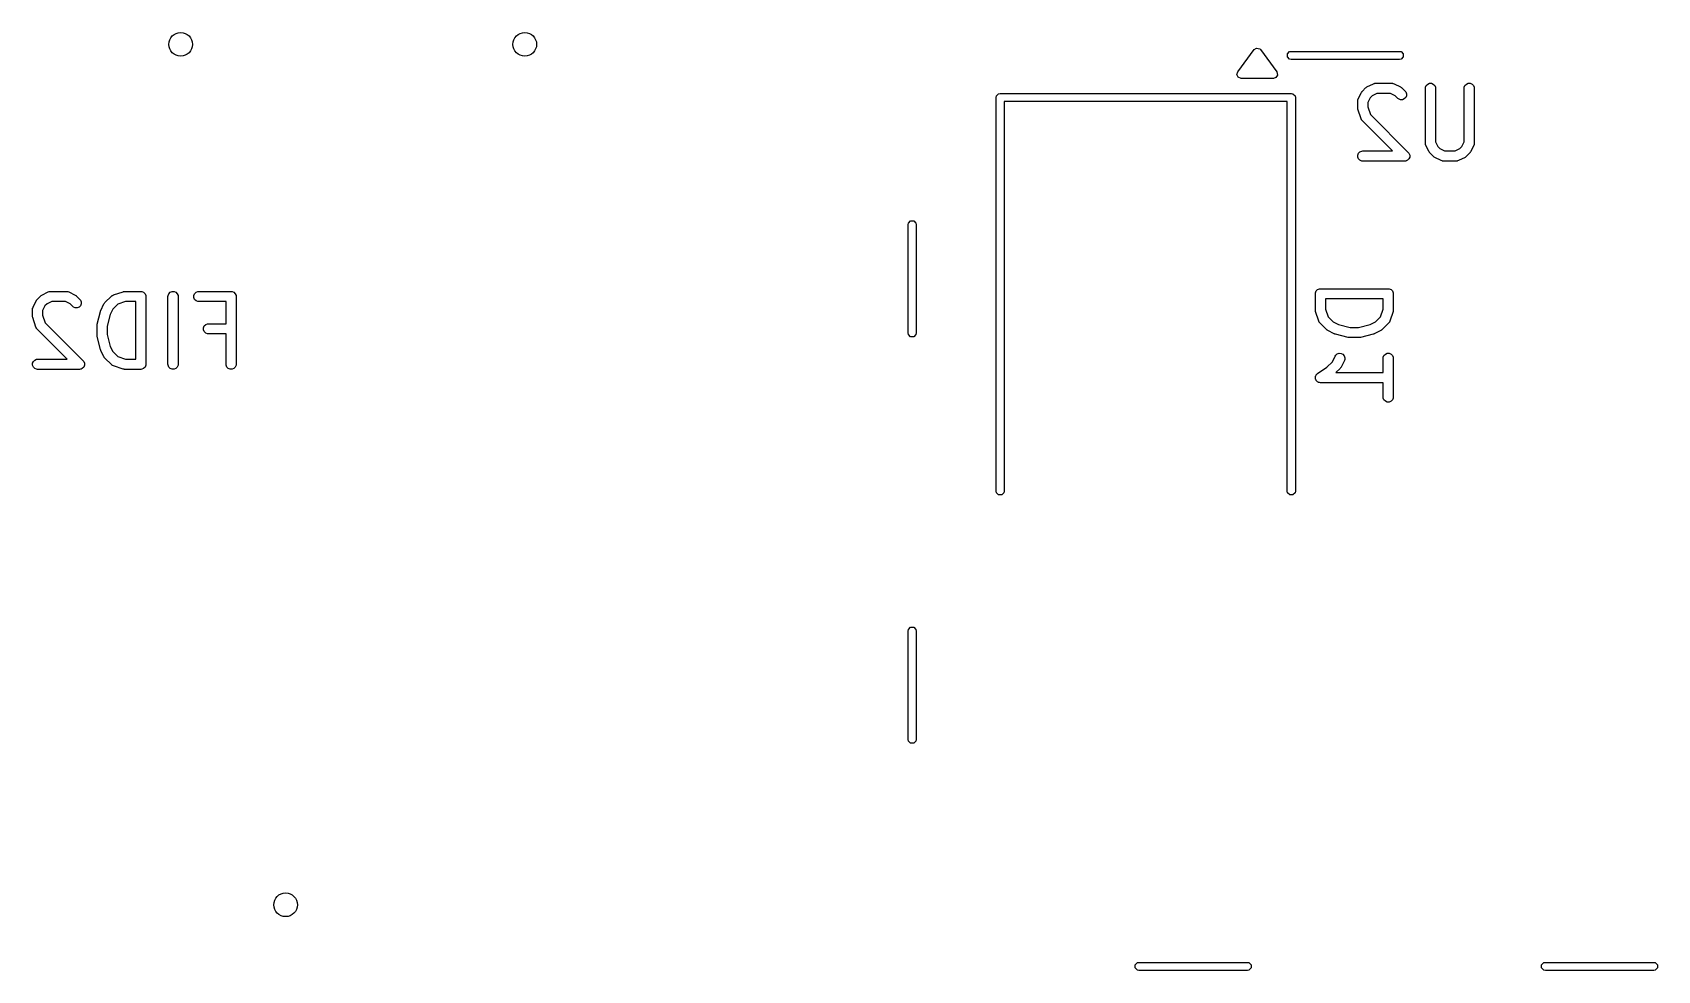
# Model space of a CAD drawing. Extents: x 0.25 to 2.52, y 0.36 to 1.75.
# Drawn here: x 0.253 to 1.197, y 0.362 to 0.907 of the extents above; entities that cross this region are included whole.
import ezdxf

# ---------------------------------------------------------------- set-up
doc = ezdxf.new("R2010")
doc.units = 0
doc.header["$MEASUREMENT"] = 0
doc.layers.add('BLACK', color=7, linetype='CONTINUOUS')

msp = doc.modelspace()

# ---------------------------------------------------------------- linework, layer by layer
at = {"layer": 'BLACK', "linetype": 'CONTINUOUS'}
for p, q in [((0.96291, 0.89694), (0.96445, 0.89788)), ((0.96445, 0.89788), (0.96621, 0.89746)), ((0.96621, 0.89746), (0.96673, 0.89694)), ((0.95346, 0.88395), (0.96291, 0.89694)), ((0.96673, 0.89694), (0.97618, 0.88395)), ((0.98232, 0.89449), (0.9836, 0.89577)), ((0.98232, 0.89268), (0.98232, 0.89449)), ((0.9836, 0.8914), (0.98232, 0.89268)), ((0.9836, 0.89577), (0.9845, 0.89594)), ((0.9845, 0.89122), (0.9836, 0.8914)), ((0.9845, 0.89594), (1.016, 0.89594)), ((1.016, 0.89122), (0.9845, 0.89122)), ((1.016, 0.89594), (1.0475, 0.89594)), ((1.0475, 0.89122), (1.016, 0.89122)), ((1.0475, 0.89594), (1.0484, 0.89577)), ((1.0484, 0.8914), (1.0475, 0.89122)), ((1.0484, 0.89577), (1.04968, 0.89449)), ((1.04968, 0.89268), (1.0484, 0.8914)), ((1.04968, 0.89449), (1.04968, 0.89268)), ((0.95301, 0.88256), (0.95346, 0.88395)), ((0.9537, 0.88089), (0.95301, 0.88256)), ((0.95537, 0.8802), (0.9537, 0.88089)), ((0.97427, 0.8802), (0.95537, 0.8802)), ((0.97566, 0.88065), (0.97427, 0.8802)), ((0.9766, 0.88219), (0.97566, 0.88065)), ((0.97618, 0.88395), (0.9766, 0.88219)), ((0.81299, 0.86909), (0.81317, 0.87)), ((0.81299, 0.64035), (0.81299, 0.86909)), ((0.81317, 0.87), (0.81445, 0.87128)), ((0.81445, 0.87128), (0.81535, 0.87146)), ((0.81535, 0.87146), (0.98465, 0.87146)), ((0.98465, 0.87146), (0.98555, 0.87128)), ((0.98555, 0.87128), (0.98683, 0.87)), ((0.98683, 0.87), (0.98701, 0.86909)), ((0.98701, 0.86909), (0.98701, 0.64035)), ((1.02349, 0.86829), (1.02536, 0.87203)), ((1.02536, 0.87203), (1.02552, 0.87228)), ((1.02552, 0.87228), (1.02555, 0.87235)), ((1.02555, 0.87235), (1.02562, 0.87244)), ((1.02562, 0.87244), (1.02567, 0.87252)), ((1.02567, 0.87252), (1.02573, 0.87258)), ((1.02573, 0.87258), (1.02592, 0.8728)), ((1.02592, 0.8728), (1.02779, 0.87468)), ((1.02779, 0.87468), (1.02802, 0.87486)), ((1.02802, 0.87486), (1.02807, 0.87492)), ((1.02807, 0.87492), (1.02816, 0.87498)), ((1.02816, 0.87498), (1.02824, 0.87504)), ((1.02824, 0.87504), (1.02831, 0.87507)), ((1.02831, 0.87507), (1.02856, 0.87523)), ((1.02856, 0.87523), (1.03231, 0.8771)), ((1.03163, 0.87016), (1.03043, 0.86897)), ((1.03433, 0.87151), (1.03163, 0.87016)), ((1.03231, 0.8771), (1.03285, 0.87731)), ((1.03285, 0.87731), (1.03295, 0.87732)), ((1.03295, 0.87732), (1.03305, 0.87736)), ((1.03305, 0.87736), (1.03363, 0.87742)), ((1.03363, 0.87742), (1.043, 0.87742)), ((1.0423, 0.87151), (1.03433, 0.87151)), ((1.045, 0.87016), (1.0423, 0.87151)), ((1.043, 0.87742), (1.04358, 0.87736)), ((1.04358, 0.87736), (1.04368, 0.87732)), ((1.04368, 0.87732), (1.04378, 0.87731)), ((1.04378, 0.87731), (1.04432, 0.8771)), ((1.04432, 0.8771), (1.04807, 0.87523)), ((1.04654, 0.86863), (1.045, 0.87016)), ((1.04807, 0.87523), (1.04832, 0.87507)), ((1.04832, 0.87507), (1.04839, 0.87504)), ((1.04839, 0.87504), (1.04847, 0.87498)), ((1.04847, 0.87498), (1.04856, 0.87492)), ((1.04856, 0.87492), (1.04861, 0.87486)), ((1.04861, 0.87486), (1.04884, 0.87468)), ((1.04884, 0.87468), (1.05071, 0.8728)), ((1.05108, 0.86907), (1.05027, 0.86826)), ((1.05071, 0.8728), (1.05108, 0.87235)), ((1.05108, 0.87235), (1.05152, 0.87129)), ((1.05152, 0.87014), (1.05108, 0.86907)), ((1.05152, 0.87129), (1.05152, 0.87014)), ((1.06255, 0.87446), (1.0626, 0.87504)), ((1.06255, 0.84259), (1.06255, 0.87446)), ((1.0626, 0.87504), (1.06304, 0.8761)), ((1.06304, 0.8761), (1.06386, 0.87692)), ((1.06386, 0.87692), (1.06492, 0.87736)), ((1.06492, 0.87736), (1.06608, 0.87736)), ((1.06608, 0.87736), (1.06714, 0.87692)), ((1.06714, 0.87692), (1.06795, 0.8761)), ((1.06795, 0.8761), (1.0684, 0.87504)), ((1.0684, 0.87504), (1.06845, 0.87446)), ((1.06845, 0.87446), (1.06845, 0.84329)), ((1.08504, 0.87446), (1.0851, 0.87504)), ((1.08504, 0.84329), (1.08504, 0.87446)), ((1.0851, 0.87504), (1.08554, 0.8761)), ((1.08554, 0.8761), (1.08636, 0.87692)), ((1.08636, 0.87692), (1.08742, 0.87736)), ((1.08742, 0.87736), (1.08857, 0.87736)), ((1.08857, 0.87736), (1.08964, 0.87692)), ((1.08964, 0.87692), (1.09045, 0.8761)), ((1.09045, 0.8761), (1.09089, 0.87504)), ((1.09089, 0.87504), (1.09095, 0.87446)), ((1.09095, 0.87446), (1.09095, 0.84259)), ((0.98228, 0.86673), (0.81772, 0.86673)), ((0.81772, 0.86673), (0.81772, 0.64035)), ((0.98228, 0.64035), (0.98228, 0.86673)), ((1.02318, 0.86696), (1.02323, 0.86754)), ((1.02318, 0.86322), (1.02318, 0.86696)), ((1.0232, 0.86292), (1.02318, 0.86322)), ((1.0232, 0.86285), (1.0232, 0.86292)), ((1.02322, 0.86274), (1.0232, 0.86285)), ((1.02323, 0.86264), (1.02322, 0.86274)), ((1.02323, 0.86754), (1.02327, 0.86764)), ((1.02326, 0.86257), (1.02323, 0.86264)), ((1.02333, 0.86228), (1.02326, 0.86257)), ((1.02327, 0.86764), (1.02328, 0.86774)), ((1.02328, 0.86774), (1.02349, 0.86829)), ((1.0252, 0.85666), (1.02333, 0.86228)), ((1.03043, 0.86897), (1.02908, 0.86627)), ((1.02908, 0.86627), (1.02908, 0.86369)), ((1.02908, 0.86369), (1.03058, 0.85919)), ((1.04699, 0.86826), (1.04654, 0.86863)), ((1.04805, 0.86782), (1.04699, 0.86826)), ((1.0492, 0.86782), (1.04805, 0.86782)), ((1.05027, 0.86826), (1.0492, 0.86782)), ((1.02544, 0.85613), (1.0252, 0.85666)), ((1.02551, 0.85605), (1.02544, 0.85613)), ((1.02555, 0.85595), (1.02551, 0.85605)), ((1.02592, 0.8555), (1.02555, 0.85595)), ((1.04337, 0.83805), (1.02592, 0.8555)), ((1.03058, 0.85919), (1.05259, 0.83718)), ((1.0626, 0.84202), (1.06255, 0.84259)), ((1.06264, 0.84192), (1.0626, 0.84202)), ((1.06265, 0.84181), (1.06264, 0.84192)), ((1.06286, 0.84127), (1.06265, 0.84181)), ((1.06473, 0.83752), (1.06286, 0.84127)), ((1.06845, 0.84329), (1.0698, 0.84059)), ((1.08369, 0.84059), (1.08504, 0.84329)), ((1.09064, 0.84127), (1.08876, 0.83752)), ((1.09084, 0.84181), (1.09064, 0.84127)), ((1.09085, 0.84192), (1.09084, 0.84181)), ((1.09089, 0.84202), (1.09085, 0.84192)), ((1.09095, 0.84259), (1.09089, 0.84202)), ((1.02323, 0.83567), (1.02367, 0.83673)), ((1.02323, 0.83452), (1.02323, 0.83567)), ((1.02367, 0.83345), (1.02323, 0.83452)), ((1.02367, 0.83673), (1.02449, 0.83755)), ((1.02449, 0.83264), (1.02367, 0.83345)), ((1.02449, 0.83755), (1.02555, 0.83799)), ((1.02555, 0.8322), (1.02449, 0.83264)), ((1.02555, 0.83799), (1.02613, 0.83805)), ((1.02613, 0.83214), (1.02555, 0.8322)), ((1.02613, 0.83805), (1.04337, 0.83805)), ((1.0505, 0.83214), (1.02613, 0.83214)), ((1.05108, 0.8322), (1.0505, 0.83214)), ((1.05139, 0.83233), (1.05108, 0.8322)), ((1.05214, 0.83264), (1.05139, 0.83233)), ((1.05296, 0.83345), (1.05214, 0.83264)), ((1.05259, 0.83718), (1.05296, 0.83673)), ((1.05296, 0.83673), (1.0534, 0.83567)), ((1.0534, 0.83452), (1.05296, 0.83345)), ((1.0534, 0.83567), (1.0534, 0.83452)), ((1.06489, 0.83727), (1.06473, 0.83752)), ((1.06492, 0.8372), (1.06489, 0.83727)), ((1.06499, 0.83712), (1.06492, 0.8372)), ((1.06504, 0.83703), (1.06499, 0.83712)), ((1.0651, 0.83698), (1.06504, 0.83703)), ((1.06529, 0.83676), (1.0651, 0.83698)), ((1.06716, 0.83488), (1.06529, 0.83676)), ((1.06739, 0.83469), (1.06716, 0.83488)), ((1.06744, 0.83464), (1.06739, 0.83469)), ((1.06753, 0.83458), (1.06744, 0.83464)), ((1.06761, 0.83451), (1.06753, 0.83458)), ((1.06768, 0.83448), (1.06761, 0.83451)), ((1.06793, 0.83433), (1.06768, 0.83448)), ((1.07168, 0.83245), (1.06793, 0.83433)), ((1.0698, 0.84059), (1.071, 0.8394)), ((1.071, 0.8394), (1.0737, 0.83805)), ((1.07222, 0.83225), (1.07168, 0.83245)), ((1.07232, 0.83224), (1.07222, 0.83225)), ((1.07242, 0.8322), (1.07232, 0.83224)), ((1.073, 0.83214), (1.07242, 0.8322)), ((1.0805, 0.83214), (1.073, 0.83214)), ((1.0737, 0.83805), (1.0798, 0.83805)), ((1.0798, 0.83805), (1.0825, 0.8394)), ((1.08107, 0.8322), (1.0805, 0.83214)), ((1.08117, 0.83224), (1.08107, 0.8322)), ((1.08128, 0.83225), (1.08117, 0.83224)), ((1.08182, 0.83245), (1.08128, 0.83225)), ((1.08557, 0.83433), (1.08182, 0.83245)), ((1.0825, 0.8394), (1.08369, 0.84059)), ((1.08582, 0.83448), (1.08557, 0.83433)), ((1.08589, 0.83451), (1.08582, 0.83448)), ((1.08597, 0.83458), (1.08589, 0.83451)), ((1.08606, 0.83464), (1.08597, 0.83458)), ((1.08611, 0.83469), (1.08606, 0.83464)), ((1.08633, 0.83488), (1.08611, 0.83469)), ((1.08821, 0.83676), (1.08633, 0.83488)), ((1.0884, 0.83698), (1.08821, 0.83676)), ((1.08845, 0.83703), (1.0884, 0.83698)), ((1.08851, 0.83712), (1.08845, 0.83703)), ((1.08858, 0.8372), (1.08851, 0.83712)), ((1.08861, 0.83727), (1.08858, 0.8372)), ((1.08876, 0.83752), (1.08861, 0.83727)), ((0.76181, 0.79528), (0.76199, 0.79618)), ((0.76181, 0.73228), (0.76181, 0.79528)), ((0.76199, 0.79618), (0.76327, 0.79746)), ((0.76327, 0.79746), (0.76508, 0.79746)), ((0.76508, 0.79746), (0.76636, 0.79618)), ((0.76636, 0.79618), (0.76654, 0.79528)), ((0.76654, 0.79528), (0.76654, 0.73228)), ((0.25825, 0.75423), (0.262, 0.7561)), ((0.262, 0.7561), (0.26254, 0.75631)), ((0.26254, 0.75631), (0.26264, 0.75632)), ((0.26264, 0.75632), (0.26274, 0.75636)), ((0.26274, 0.75636), (0.26332, 0.75642)), ((0.26332, 0.75642), (0.27269, 0.75642)), ((0.27269, 0.75642), (0.27327, 0.75636)), ((0.27327, 0.75636), (0.27337, 0.75632)), ((0.27337, 0.75632), (0.27347, 0.75631)), ((0.27347, 0.75631), (0.27401, 0.7561)), ((0.27401, 0.7561), (0.27776, 0.75423)), ((0.29988, 0.75439), (0.3055, 0.75627)), ((0.3055, 0.75627), (0.30579, 0.75633)), ((0.30579, 0.75633), (0.30586, 0.75636)), ((0.30586, 0.75636), (0.30597, 0.75637)), ((0.30597, 0.75637), (0.30607, 0.75639)), ((0.30607, 0.75639), (0.30615, 0.75639)), ((0.30615, 0.75639), (0.30644, 0.75642)), ((0.30644, 0.75642), (0.31581, 0.75642)), ((0.31581, 0.75642), (0.31639, 0.75636)), ((0.31639, 0.75636), (0.31745, 0.75592)), ((0.31745, 0.75592), (0.31827, 0.7551)), ((0.3321, 0.7551), (0.33292, 0.75592)), ((0.33292, 0.75592), (0.33398, 0.75636)), ((0.33398, 0.75636), (0.33514, 0.75636)), ((0.33514, 0.75636), (0.3362, 0.75592)), ((0.3362, 0.75592), (0.33701, 0.7551)), ((0.3471, 0.7551), (0.34792, 0.75592)), ((0.34792, 0.75592), (0.34898, 0.75636)), ((0.34898, 0.75636), (0.34956, 0.75642)), ((0.34956, 0.75642), (0.36831, 0.75642)), ((0.36831, 0.75642), (0.36888, 0.75636)), ((0.36888, 0.75636), (0.36995, 0.75592)), ((0.36995, 0.75592), (0.37076, 0.7551)), ((0.99864, 0.75563), (0.99908, 0.7567)), ((0.99908, 0.7567), (0.9999, 0.75751)), ((0.9999, 0.75751), (1.00096, 0.75795)), ((1.00096, 0.75795), (1.00154, 0.75801)), ((1.00154, 0.75801), (1.04091, 0.75801)), ((1.04091, 0.75801), (1.04148, 0.75795)), ((1.04148, 0.75795), (1.04255, 0.75751)), ((1.04255, 0.75751), (1.04336, 0.7567)), ((1.04336, 0.7567), (1.0438, 0.75563)), ((0.25287, 0.74596), (0.25292, 0.74654)), ((0.25292, 0.74654), (0.25296, 0.74664)), ((0.25296, 0.74664), (0.25297, 0.74674)), ((0.25297, 0.74674), (0.25318, 0.74729)), ((0.25318, 0.74729), (0.25505, 0.75103)), ((0.25505, 0.75103), (0.25521, 0.75128)), ((0.25521, 0.75128), (0.25524, 0.75135)), ((0.25524, 0.75135), (0.25531, 0.75144)), ((0.25531, 0.75144), (0.25536, 0.75152)), ((0.25536, 0.75152), (0.25542, 0.75158)), ((0.25542, 0.75158), (0.25561, 0.7518)), ((0.25561, 0.7518), (0.25748, 0.75368)), ((0.25748, 0.75368), (0.25771, 0.75386)), ((0.25771, 0.75386), (0.25776, 0.75392)), ((0.25776, 0.75392), (0.25785, 0.75398)), ((0.25785, 0.75398), (0.25793, 0.75404)), ((0.25793, 0.75404), (0.258, 0.75407)), ((0.258, 0.75407), (0.25825, 0.75423)), ((0.26012, 0.74797), (0.25877, 0.74527)), ((0.26132, 0.74916), (0.26012, 0.74797)), ((0.26402, 0.75051), (0.26132, 0.74916)), ((0.272, 0.75051), (0.26402, 0.75051)), ((0.27469, 0.74916), (0.272, 0.75051)), ((0.27623, 0.74763), (0.27469, 0.74916)), ((0.27668, 0.74726), (0.27623, 0.74763)), ((0.27774, 0.74682), (0.27668, 0.74726)), ((0.27889, 0.74682), (0.27774, 0.74682)), ((0.27776, 0.75423), (0.27801, 0.75407)), ((0.27801, 0.75407), (0.27808, 0.75404)), ((0.27808, 0.75404), (0.27816, 0.75398)), ((0.27816, 0.75398), (0.27825, 0.75392)), ((0.27825, 0.75392), (0.2783, 0.75386)), ((0.2783, 0.75386), (0.27853, 0.75368)), ((0.27853, 0.75368), (0.2804, 0.7518)), ((0.27996, 0.74726), (0.27889, 0.74682)), ((0.28077, 0.74807), (0.27996, 0.74726)), ((0.2804, 0.7518), (0.28077, 0.75135)), ((0.28077, 0.75135), (0.28121, 0.75029)), ((0.28121, 0.74914), (0.28077, 0.74807)), ((0.28121, 0.75029), (0.28121, 0.74914)), ((0.29255, 0.74541), (0.29442, 0.74916)), ((0.29442, 0.74916), (0.29458, 0.74941)), ((0.29458, 0.74941), (0.29461, 0.74948)), ((0.29461, 0.74948), (0.29468, 0.74956)), ((0.29468, 0.74956), (0.29473, 0.74965)), ((0.29473, 0.74965), (0.29479, 0.7497)), ((0.29479, 0.7497), (0.29498, 0.74993)), ((0.29498, 0.74993), (0.29873, 0.75368)), ((0.29873, 0.75368), (0.29917, 0.75404)), ((0.29917, 0.75404), (0.29927, 0.75408)), ((0.29927, 0.75408), (0.29935, 0.75415)), ((0.29935, 0.75415), (0.29988, 0.75439)), ((0.30241, 0.74901), (0.29949, 0.74609)), ((0.30692, 0.75051), (0.30241, 0.74901)), ((0.31286, 0.75051), (0.30692, 0.75051)), ((0.31286, 0.71705), (0.31286, 0.75051)), ((0.31827, 0.7551), (0.31871, 0.75404)), ((0.31871, 0.75404), (0.31876, 0.75346)), ((0.31876, 0.75346), (0.31876, 0.71409)), ((0.33161, 0.75346), (0.33166, 0.75404)), ((0.33161, 0.71409), (0.33161, 0.75346)), ((0.33166, 0.75404), (0.3321, 0.7551)), ((0.33701, 0.7551), (0.33746, 0.75404)), ((0.33746, 0.75404), (0.33751, 0.75346)), ((0.33751, 0.75346), (0.33751, 0.71409)), ((0.34666, 0.75404), (0.3471, 0.7551)), ((0.34666, 0.75289), (0.34666, 0.75404)), ((0.3471, 0.75182), (0.34666, 0.75289)), ((0.34792, 0.75101), (0.3471, 0.75182)), ((0.34898, 0.75057), (0.34792, 0.75101)), ((0.34956, 0.75051), (0.34898, 0.75057)), ((0.36535, 0.75051), (0.34956, 0.75051)), ((0.36535, 0.73767), (0.36535, 0.75051)), ((0.37076, 0.7551), (0.3712, 0.75404)), ((0.3712, 0.75404), (0.37126, 0.75346)), ((0.37126, 0.75346), (0.37126, 0.71409)), ((0.99858, 0.75506), (0.99864, 0.75563)), ((0.99858, 0.74569), (0.99858, 0.75506)), ((1.03795, 0.75211), (1.00449, 0.75211)), ((1.00449, 0.75211), (1.00449, 0.74616)), ((1.03795, 0.74616), (1.03795, 0.75211)), ((1.0438, 0.75563), (1.04386, 0.75506)), ((1.04386, 0.75506), (1.04386, 0.74569)), ((0.25287, 0.74222), (0.25287, 0.74596)), ((0.2529, 0.74192), (0.25287, 0.74222)), ((0.25289, 0.74185), (0.2529, 0.74192)), ((0.25291, 0.74174), (0.25289, 0.74185)), ((0.25292, 0.74164), (0.25291, 0.74174)), ((0.25295, 0.74157), (0.25292, 0.74164)), ((0.25302, 0.74128), (0.25295, 0.74157)), ((0.25489, 0.73566), (0.25302, 0.74128)), ((0.25877, 0.74527), (0.25877, 0.74269)), ((0.25877, 0.74269), (0.26028, 0.73819)), ((0.26028, 0.73819), (0.28228, 0.71618)), ((0.29037, 0.73673), (0.2904, 0.73695)), ((0.2904, 0.73695), (0.29042, 0.73717)), ((0.29042, 0.73717), (0.29044, 0.73721)), ((0.29044, 0.73721), (0.29045, 0.73731)), ((0.29045, 0.73731), (0.29233, 0.74481)), ((0.29233, 0.74481), (0.29234, 0.74485)), ((0.29234, 0.74487), (0.29243, 0.74511)), ((0.29234, 0.74485), (0.29234, 0.74487)), ((0.29243, 0.74511), (0.29252, 0.74535)), ((0.29252, 0.74535), (0.29253, 0.74537)), ((0.29253, 0.74537), (0.29255, 0.74541)), ((0.29798, 0.74306), (0.29627, 0.73623)), ((0.29949, 0.74609), (0.29798, 0.74306)), ((0.35273, 0.73636), (0.35354, 0.73717)), ((0.35354, 0.73717), (0.35461, 0.73761)), ((0.35461, 0.73761), (0.35518, 0.73767)), ((0.35518, 0.73767), (0.36535, 0.73767)), ((0.99861, 0.74539), (0.99858, 0.74569)), ((0.99861, 0.74532), (0.99861, 0.74539)), ((0.99863, 0.74521), (0.99861, 0.74532)), ((0.99864, 0.74511), (0.99863, 0.74521)), ((0.99867, 0.74504), (0.99864, 0.74511)), ((0.99873, 0.74475), (0.99867, 0.74504)), ((1.00061, 0.73913), (0.99873, 0.74475)), ((1.00085, 0.7386), (1.00061, 0.73913)), ((1.00092, 0.73852), (1.00085, 0.7386)), ((1.00096, 0.73842), (1.00092, 0.73852)), ((1.00132, 0.73797), (1.00096, 0.73842)), ((1.00507, 0.73422), (1.00132, 0.73797)), ((1.00449, 0.74616), (1.00599, 0.74166)), ((1.00599, 0.74166), (1.00891, 0.73874)), ((1.00891, 0.73874), (1.01194, 0.73722)), ((1.01194, 0.73722), (1.01877, 0.73551)), ((1.02367, 0.73551), (1.0305, 0.73722)), ((1.0305, 0.73722), (1.03353, 0.73874)), ((1.03353, 0.73874), (1.03645, 0.74166)), ((1.03645, 0.74166), (1.03795, 0.74616)), ((1.04112, 0.73797), (1.03737, 0.73422)), ((1.04149, 0.73842), (1.04112, 0.73797)), ((1.04153, 0.73852), (1.04149, 0.73842)), ((1.0416, 0.7386), (1.04153, 0.73852)), ((1.04183, 0.73913), (1.0416, 0.7386)), ((1.04371, 0.74475), (1.04183, 0.73913)), ((1.04377, 0.74504), (1.04371, 0.74475)), ((1.0438, 0.74511), (1.04377, 0.74504)), ((1.04381, 0.74521), (1.0438, 0.74511)), ((1.04384, 0.74532), (1.04381, 0.74521)), ((1.04386, 0.74569), (1.04383, 0.74539)), ((1.04383, 0.74539), (1.04384, 0.74532)), ((0.25513, 0.73513), (0.25489, 0.73566)), ((0.2552, 0.73505), (0.25513, 0.73513)), ((0.25524, 0.73495), (0.2552, 0.73505)), ((0.25561, 0.7345), (0.25524, 0.73495)), ((0.27306, 0.71705), (0.25561, 0.7345)), ((0.29036, 0.73659), (0.29037, 0.73669)), ((0.29036, 0.73097), (0.29036, 0.73659)), ((0.29037, 0.73087), (0.29036, 0.73097)), ((0.29037, 0.73669), (0.29037, 0.73673)), ((0.29037, 0.73082), (0.29037, 0.73087)), ((0.2904, 0.73061), (0.29037, 0.73082)), ((0.29042, 0.73039), (0.2904, 0.73061)), ((0.29044, 0.73035), (0.29042, 0.73039)), ((0.29045, 0.73025), (0.29044, 0.73035)), ((0.29233, 0.72275), (0.29045, 0.73025)), ((0.29627, 0.73623), (0.29627, 0.73133)), ((0.29627, 0.73133), (0.29798, 0.7245)), ((0.35229, 0.73529), (0.35273, 0.73636)), ((0.35229, 0.73414), (0.35229, 0.73529)), ((0.35273, 0.73308), (0.35229, 0.73414)), ((0.35354, 0.73226), (0.35273, 0.73308)), ((0.35461, 0.73182), (0.35354, 0.73226)), ((0.35518, 0.73176), (0.35461, 0.73182)), ((0.36535, 0.73176), (0.35518, 0.73176)), ((0.36535, 0.71409), (0.36535, 0.73176)), ((0.76199, 0.73138), (0.76181, 0.73228)), ((0.76327, 0.7301), (0.76199, 0.73138)), ((0.76508, 0.7301), (0.76327, 0.7301)), ((0.76636, 0.73138), (0.76508, 0.7301)), ((0.76654, 0.73228), (0.76636, 0.73138)), ((1.0053, 0.73404), (1.00507, 0.73422)), ((1.00535, 0.73398), (1.0053, 0.73404)), ((1.00544, 0.73392), (1.00535, 0.73398)), ((1.00552, 0.73386), (1.00544, 0.73392)), ((1.00559, 0.73383), (1.00552, 0.73386)), ((1.00584, 0.73367), (1.00559, 0.73383)), ((1.00959, 0.7318), (1.00584, 0.73367)), ((1.00963, 0.73178), (1.00959, 0.7318)), ((1.00965, 0.73177), (1.00963, 0.73178)), ((1.00989, 0.73168), (1.00965, 0.73177)), ((1.01013, 0.73159), (1.00989, 0.73168)), ((1.01015, 0.73159), (1.01013, 0.73159)), ((1.01019, 0.73157), (1.01015, 0.73159)), ((1.01769, 0.7297), (1.01019, 0.73157)), ((1.01779, 0.72968), (1.01769, 0.7297)), ((1.01783, 0.72967), (1.01779, 0.72968)), ((1.01805, 0.72964), (1.01783, 0.72967)), ((1.01827, 0.72961), (1.01805, 0.72964)), ((1.01831, 0.72962), (1.01827, 0.72961)), ((1.01841, 0.72961), (1.01831, 0.72962)), ((1.02403, 0.72961), (1.01841, 0.72961)), ((1.01877, 0.73551), (1.02367, 0.73551)), ((1.02413, 0.72962), (1.02403, 0.72961)), ((1.02418, 0.72961), (1.02413, 0.72962)), ((1.02439, 0.72964), (1.02418, 0.72961)), ((1.02461, 0.72967), (1.02439, 0.72964)), ((1.02465, 0.72968), (1.02461, 0.72967)), ((1.02475, 0.7297), (1.02465, 0.72968)), ((1.03225, 0.73157), (1.02475, 0.7297)), ((1.03229, 0.73159), (1.03225, 0.73157)), ((1.03231, 0.73159), (1.03229, 0.73159)), ((1.03255, 0.73168), (1.03231, 0.73159)), ((1.03279, 0.73177), (1.03255, 0.73168)), ((1.03281, 0.73178), (1.03279, 0.73177)), ((1.03285, 0.7318), (1.03281, 0.73178)), ((1.0366, 0.73367), (1.03285, 0.7318)), ((1.03685, 0.73383), (1.0366, 0.73367)), ((1.03692, 0.73386), (1.03685, 0.73383)), ((1.037, 0.73392), (1.03692, 0.73386)), ((1.03709, 0.73398), (1.037, 0.73392)), ((1.03714, 0.73404), (1.03709, 0.73398)), ((1.03737, 0.73422), (1.03714, 0.73404)), ((0.29234, 0.72271), (0.29233, 0.72275)), ((0.29234, 0.72269), (0.29234, 0.72271)), ((0.29243, 0.72245), (0.29234, 0.72269)), ((0.29252, 0.72221), (0.29243, 0.72245)), ((0.29253, 0.72219), (0.29252, 0.72221)), ((0.29255, 0.72215), (0.29253, 0.72219)), ((0.29442, 0.7184), (0.29255, 0.72215)), ((0.29458, 0.71815), (0.29442, 0.7184)), ((0.29461, 0.71808), (0.29458, 0.71815)), ((0.29468, 0.718), (0.29461, 0.71808)), ((0.29473, 0.71791), (0.29468, 0.718)), ((0.29479, 0.71786), (0.29473, 0.71791)), ((0.29798, 0.7245), (0.29949, 0.72147)), ((0.29949, 0.72147), (0.30241, 0.71855)), ((0.30241, 0.71855), (0.30692, 0.71705)), ((1.00848, 0.71556), (1.01014, 0.71888)), ((1.01014, 0.71888), (1.01045, 0.71937)), ((1.01045, 0.71937), (1.01132, 0.72013)), ((1.01132, 0.72013), (1.01242, 0.72049)), ((1.01242, 0.72049), (1.01356, 0.72041)), ((1.01356, 0.72041), (1.0146, 0.7199)), ((1.0146, 0.7199), (1.01535, 0.71903)), ((1.01535, 0.71903), (1.01571, 0.71793)), ((1.01571, 0.71793), (1.01563, 0.71678)), ((1.03795, 0.71756), (1.03801, 0.71814)), ((1.03801, 0.71814), (1.03845, 0.7192)), ((1.03845, 0.7192), (1.03927, 0.72002)), ((1.03927, 0.72002), (1.04033, 0.72046)), ((1.04033, 0.72046), (1.04148, 0.72046)), ((1.04148, 0.72046), (1.04255, 0.72002)), ((1.04255, 0.72002), (1.04336, 0.7192)), ((1.04336, 0.7192), (1.0438, 0.71814)), ((1.0438, 0.71814), (1.04386, 0.71756)), ((0.25292, 0.71467), (0.25336, 0.71573)), ((0.25292, 0.71352), (0.25292, 0.71467)), ((0.25336, 0.71245), (0.25292, 0.71352)), ((0.25336, 0.71573), (0.25418, 0.71655)), ((0.25418, 0.71164), (0.25336, 0.71245)), ((0.25418, 0.71655), (0.25524, 0.71699)), ((0.25524, 0.7112), (0.25418, 0.71164)), ((0.25524, 0.71699), (0.25582, 0.71705)), ((0.25582, 0.71114), (0.25524, 0.7112)), ((0.25582, 0.71705), (0.27306, 0.71705)), ((0.28019, 0.71114), (0.25582, 0.71114)), ((0.28077, 0.7112), (0.28019, 0.71114)), ((0.28108, 0.71133), (0.28077, 0.7112)), ((0.28183, 0.71164), (0.28108, 0.71133)), ((0.28265, 0.71245), (0.28183, 0.71164)), ((0.28228, 0.71618), (0.28265, 0.71573)), ((0.28265, 0.71573), (0.28309, 0.71467)), ((0.28309, 0.71352), (0.28265, 0.71245)), ((0.28309, 0.71467), (0.28309, 0.71352)), ((0.29498, 0.71763), (0.29479, 0.71786)), ((0.29873, 0.71388), (0.29498, 0.71763)), ((0.29917, 0.71351), (0.29873, 0.71388)), ((0.29927, 0.71347), (0.29917, 0.71351)), ((0.29935, 0.7134), (0.29927, 0.71347)), ((0.29988, 0.71317), (0.29935, 0.7134)), ((0.3055, 0.71129), (0.29988, 0.71317)), ((0.30579, 0.71123), (0.3055, 0.71129)), ((0.30586, 0.7112), (0.30579, 0.71123)), ((0.30597, 0.71119), (0.30586, 0.7112)), ((0.30607, 0.71116), (0.30597, 0.71119)), ((0.30615, 0.71117), (0.30607, 0.71116)), ((0.30644, 0.71114), (0.30615, 0.71117)), ((0.31581, 0.71114), (0.30644, 0.71114)), ((0.30692, 0.71705), (0.31286, 0.71705)), ((0.31639, 0.7112), (0.31581, 0.71114)), ((0.31745, 0.71164), (0.31639, 0.7112)), ((0.31827, 0.71245), (0.31745, 0.71164)), ((0.31871, 0.71352), (0.31827, 0.71245)), ((0.31876, 0.71409), (0.31871, 0.71352)), ((0.33166, 0.71352), (0.33161, 0.71409)), ((0.3321, 0.71245), (0.33166, 0.71352)), ((0.33292, 0.71164), (0.3321, 0.71245)), ((0.33398, 0.7112), (0.33292, 0.71164)), ((0.33514, 0.7112), (0.33398, 0.7112)), ((0.3362, 0.71164), (0.33514, 0.7112)), ((0.33701, 0.71245), (0.3362, 0.71164)), ((0.33746, 0.71352), (0.33701, 0.71245)), ((0.33751, 0.71409), (0.33746, 0.71352)), ((0.36541, 0.71352), (0.36535, 0.71409)), ((0.36585, 0.71245), (0.36541, 0.71352)), ((0.36667, 0.71164), (0.36585, 0.71245)), ((0.36773, 0.7112), (0.36667, 0.71164)), ((0.36888, 0.7112), (0.36773, 0.7112)), ((0.36995, 0.71164), (0.36888, 0.7112)), ((0.37076, 0.71245), (0.36995, 0.71164)), ((0.3712, 0.71352), (0.37076, 0.71245)), ((0.37126, 0.71409), (0.3712, 0.71352)), ((0.99945, 0.70841), (0.99989, 0.70877)), ((0.99989, 0.70877), (0.9999, 0.70877)), ((0.9999, 0.70877), (1.00528, 0.71236)), ((0.9999, 0.70877), (0.9999, 0.70877)), ((0.9999, 0.70877), (0.9999, 0.70877)), ((1.00528, 0.71236), (1.00848, 0.71556)), ((1.013, 0.71173), (1.01054, 0.70927)), ((1.01054, 0.70927), (1.03795, 0.70927)), ((1.01318, 0.71195), (1.013, 0.71173)), ((1.01324, 0.712), (1.01318, 0.71195)), ((1.0133, 0.71209), (1.01324, 0.712)), ((1.01337, 0.71217), (1.0133, 0.71209)), ((1.0134, 0.71225), (1.01337, 0.71217)), ((1.01355, 0.71249), (1.0134, 0.71225)), ((1.01543, 0.71624), (1.01355, 0.71249)), ((1.01563, 0.71678), (1.01543, 0.71624)), ((1.03795, 0.70927), (1.03795, 0.71756)), ((1.04386, 0.71756), (1.04386, 0.69507)), ((0.99858, 0.70632), (0.99864, 0.7066)), ((0.99864, 0.70603), (0.99858, 0.70632)), ((0.99864, 0.70689), (0.99875, 0.70716)), ((0.99864, 0.7066), (0.99864, 0.70689)), ((0.99864, 0.70574), (0.99864, 0.70603)), ((0.99875, 0.70547), (0.99864, 0.70574)), ((0.99875, 0.70716), (0.99881, 0.70745)), ((0.99881, 0.70519), (0.99875, 0.70547)), ((0.99881, 0.70745), (0.99897, 0.70769)), ((0.99897, 0.70494), (0.99881, 0.70519)), ((0.99897, 0.70769), (0.99908, 0.70796)), ((0.99908, 0.70467), (0.99897, 0.70494)), ((0.99908, 0.70796), (0.99929, 0.70816)), ((0.99929, 0.70447), (0.99908, 0.70467)), ((0.99929, 0.70816), (0.99945, 0.70841)), ((0.99945, 0.70423), (0.99929, 0.70447)), ((0.99969, 0.70407), (0.99945, 0.70423)), ((0.9999, 0.70386), (0.99969, 0.70407)), ((1.00016, 0.70375), (0.9999, 0.70386)), ((1.0004, 0.70359), (1.00016, 0.70375)), ((1.00069, 0.70353), (1.0004, 0.70359)), ((1.00096, 0.70342), (1.00069, 0.70353)), ((1.00153, 0.70336), (1.00096, 0.70342)), ((1.00154, 0.70336), (1.00153, 0.70336)), ((1.00153, 0.70336), (1.00153, 0.70336)), ((1.00153, 0.70336), (1.00153, 0.70336)), ((1.03795, 0.70336), (1.00154, 0.70336)), ((1.03795, 0.69507), (1.03795, 0.70336)), ((1.03801, 0.69449), (1.03795, 0.69507)), ((1.03845, 0.69343), (1.03801, 0.69449)), ((1.03927, 0.69261), (1.03845, 0.69343)), ((1.04033, 0.69217), (1.03927, 0.69261)), ((1.04148, 0.69217), (1.04033, 0.69217)), ((1.04255, 0.69261), (1.04148, 0.69217)), ((1.04336, 0.69343), (1.04255, 0.69261)), ((1.0438, 0.69449), (1.04336, 0.69343)), ((1.04386, 0.69507), (1.0438, 0.69449)), ((0.81317, 0.63945), (0.81299, 0.64035)), ((0.81445, 0.63817), (0.81317, 0.63945)), ((0.81626, 0.63817), (0.81445, 0.63817)), ((0.81754, 0.63945), (0.81626, 0.63817)), ((0.81772, 0.64035), (0.81754, 0.63945)), ((0.98246, 0.63945), (0.98228, 0.64035)), ((0.98374, 0.63817), (0.98246, 0.63945)), ((0.98555, 0.63817), (0.98374, 0.63817)), ((0.98683, 0.63945), (0.98555, 0.63817)), ((0.98701, 0.64035), (0.98683, 0.63945)), ((0.76181, 0.55906), (0.76199, 0.55996)), ((0.76181, 0.49606), (0.76181, 0.55906)), ((0.76199, 0.55996), (0.76327, 0.56124)), ((0.76327, 0.56124), (0.76508, 0.56124)), ((0.76508, 0.56124), (0.76636, 0.55996)), ((0.76636, 0.55996), (0.76654, 0.55906)), ((0.76654, 0.55906), (0.76654, 0.49606)), ((0.76199, 0.49516), (0.76181, 0.49606)), ((0.76327, 0.49388), (0.76199, 0.49516)), ((0.76508, 0.49388), (0.76327, 0.49388)), ((0.76636, 0.49516), (0.76508, 0.49388)), ((0.76654, 0.49606), (0.76636, 0.49516)), ((0.89388, 0.36508), (0.89516, 0.36636)), ((0.89388, 0.36327), (0.89388, 0.36508)), ((0.89516, 0.36199), (0.89388, 0.36327)), ((0.89516, 0.36636), (0.89606, 0.36654)), ((0.89606, 0.36181), (0.89516, 0.36199)), ((0.89606, 0.36654), (0.95906, 0.36654)), ((0.95906, 0.36181), (0.89606, 0.36181)), ((0.95906, 0.36654), (0.95996, 0.36636)), ((0.95996, 0.36199), (0.95906, 0.36181)), ((0.95996, 0.36636), (0.96124, 0.36508)), ((0.96124, 0.36327), (0.95996, 0.36199)), ((0.96124, 0.36508), (0.96124, 0.36327)), ((1.1301, 0.36508), (1.13138, 0.36636)), ((1.1301, 0.36327), (1.1301, 0.36508)), ((1.13138, 0.36199), (1.1301, 0.36327)), ((1.13138, 0.36636), (1.13228, 0.36654)), ((1.13228, 0.36181), (1.13138, 0.36199)), ((1.13228, 0.36654), (1.19528, 0.36654)), ((1.19528, 0.36181), (1.13228, 0.36181)), ((1.19528, 0.36654), (1.19618, 0.36636)), ((1.19618, 0.36199), (1.19528, 0.36181)), ((1.19618, 0.36636), (1.19746, 0.36508)), ((1.19746, 0.36327), (1.19618, 0.36199)), ((1.19746, 0.36508), (1.19746, 0.36327))]:
    msp.add_line(p, q, dxfattribs=at)
at = {"layer": 'BLACK'}
for centre in [(0.339, 0.9), (0.539, 0.9), (0.4, 0.4)]:
    msp.add_circle(centre, 0.00689, dxfattribs=at)

doc.saveas('drawing.dxf')
